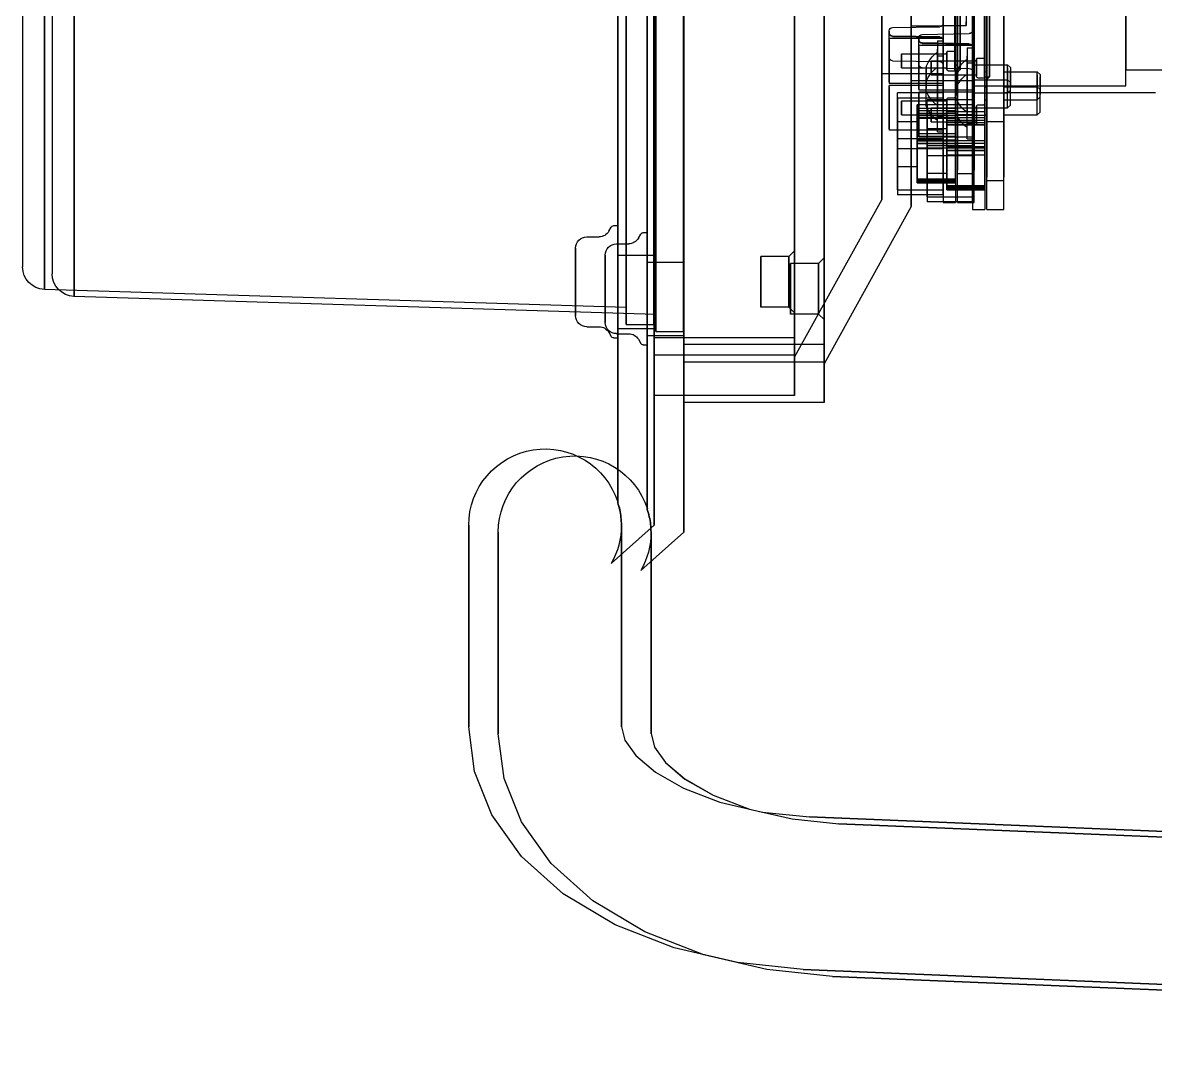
# Model space of a CAD drawing. Header units: millimetres. Extents: x -69706 to 52883, y -6882 to 68885.
# Drawn here: x 7034.2 to 7236, y 25951.8 to 26137.2 of the extents above; entities that cross this region are included whole.
import ezdxf

# ---------------------------------------------------------------- set-up
doc = ezdxf.new("R2010")
doc.units = ezdxf.units.MM
doc.layers.add('ac-SB', color=7, linetype='Continuous', lineweight=13)

# ---------------------------------------------------------------- blocks, each defined once
blk = doc.blocks.new('A$C15852BBE')
at = {"layer": 'ac-SB', "lineweight": -3}
for p, q in [((6000.8, 1238.19), (5620.11, 1253.94)), ((5620.12, 1253.94), (6000.8, 1238.19)), ((6006.07, 1236.96), (5625.38, 1252.7)), ((5625.39, 1252.7), (6006.07, 1236.96)), ((6000.8, 1238.19), (6012.5, 1236.99)), ((6000.8, 1238.19), (6012.5, 1236.99)), ((6006.07, 1236.95), (6017.77, 1235.75)), ((6006.07, 1236.95), (6017.77, 1235.75)), ((6012.5, 1236.99), (6023.77, 1234.35)), ((6012.5, 1236.99), (6023.76, 1234.35)), ((6017.77, 1235.75), (6029.03, 1233.11)), ((6017.77, 1235.75), (6029.03, 1233.11)), ((6023.76, 1234.35), (6034.24, 1230.27)), ((6023.77, 1234.35), (6034.24, 1230.27)), ((6029.03, 1233.11), (6039.51, 1229.03)), ((6029.03, 1233.11), (6039.51, 1229.03)), ((6034.24, 1230.27), (6043.5, 1224.76)), ((6034.24, 1230.27), (6043.5, 1224.76)), ((6039.51, 1229.03), (6048.77, 1223.52)), ((6039.51, 1229.03), (6048.77, 1223.52)), ((5999.68, 1211.02), (5618.99, 1226.77)), ((5618.99, 1226.77), (5999.68, 1211.02)), ((6004.94, 1209.78), (5624.26, 1225.53)), ((5624.26, 1225.53), (6004.94, 1209.78)), ((6043.5, 1224.76), (6050.96, 1218.1)), ((6043.5, 1224.76), (6050.96, 1218.1)), ((6048.77, 1223.52), (6056.23, 1216.86)), ((6048.77, 1223.52), (6056.23, 1216.86)), ((6050.96, 1218.1), (6056.24, 1210.69)), ((6050.96, 1218.1), (6056.24, 1210.69)), ((6056.23, 1216.86), (6061.51, 1209.45)), ((6056.23, 1216.86), (6061.51, 1209.45)), ((6008, 1210.16), (5999.68, 1211.02)), ((6008, 1210.16), (5999.68, 1211.02)), ((6056.24, 1210.69), (6059.33, 1202.93)), ((6056.24, 1210.69), (6059.33, 1202.93)), ((6013.27, 1208.93), (6004.94, 1209.78)), ((6013.27, 1208.92), (6004.94, 1209.78)), ((6015.61, 1208.4), (6008, 1210.16)), ((6015.6, 1208.4), (6008, 1210.16)), ((6020.87, 1207.16), (6013.27, 1208.93)), ((6020.88, 1207.16), (6013.27, 1208.92)), ((6061.51, 1209.45), (6064.6, 1201.69)), ((6061.51, 1209.45), (6064.6, 1201.7)), ((6022.08, 1205.93), (6015.6, 1208.4)), ((6022.09, 1205.93), (6015.61, 1208.4)), ((6027.35, 1204.69), (6020.87, 1207.16)), ((6027.35, 1204.69), (6020.88, 1207.16)), ((6027.11, 1203.05), (6022.08, 1205.93)), ((6027.12, 1203.04), (6022.09, 1205.93)), ((6032.38, 1201.81), (6027.35, 1204.69)), ((6032.38, 1201.81), (6027.35, 1204.69)), ((6030.58, 1200.08), (6027.11, 1203.05)), ((6030.58, 1200.08), (6027.12, 1203.04)), ((6059.33, 1202.93), (6060.35, 1195)), ((6059.33, 1202.93), (6060.35, 1195)), ((6035.85, 1198.84), (6032.38, 1201.81)), ((6035.84, 1198.84), (6032.38, 1201.81)), ((6064.6, 1201.7), (6065.62, 1193.76)), ((6064.6, 1201.69), (6065.62, 1193.76)), ((6032.53, 1197.35), (6030.58, 1200.08)), ((6032.53, 1197.36), (6030.58, 1200.08)), ((6037.79, 1196.12), (6035.84, 1198.84)), ((6037.79, 1196.11), (6035.85, 1198.84)), ((6033.15, 1194.96), (6032.53, 1197.36)), ((6033.15, 1194.96), (6032.53, 1197.35)), ((6033.15, 1168.48), (6033.15, 1194.98)), ((6033.15, 1168.48), (6033.15, 1194.98)), ((6033.15, 1194.98), (6033.15, 1168.48)), ((6033.15, 1194.98), (6033.15, 1168.48)), ((6038.42, 1193.72), (6037.79, 1196.12)), ((6038.42, 1193.72), (6037.79, 1196.11)), ((6060.35, 1168.48), (6060.35, 1194.98)), ((6060.35, 1168.48), (6060.35, 1194.98)), ((6060.35, 1194.98), (6060.35, 1168.48)), ((6060.35, 1194.98), (6060.35, 1168.48)), ((6038.42, 1167.24), (6038.42, 1193.74)), ((6038.42, 1167.24), (6038.42, 1193.74)), ((6038.42, 1193.74), (6038.42, 1167.24)), ((6038.42, 1193.74), (6038.42, 1167.24)), ((6065.62, 1167.24), (6065.62, 1193.74)), ((6065.62, 1167.24), (6065.62, 1193.74)), ((6065.62, 1193.74), (6065.62, 1167.24)), ((6065.62, 1193.74), (6065.62, 1167.24)), ((6033.15, 1168.48), (6033.15, 1159.1)), ((6033.15, 1159.1), (6033.15, 1168.48)), ((6033.15, 1159.1), (6033.15, 1168.48)), ((6033.15, 1168.48), (6033.15, 1159.1)), ((6060.35, 1168.48), (6060.35, 1159.1)), ((6060.35, 1159.1), (6060.35, 1168.48)), ((6060.35, 1159.1), (6060.35, 1168.48)), ((6060.35, 1168.48), (6060.35, 1159.1)), ((6038.42, 1167.24), (6038.42, 1157.86)), ((6038.42, 1157.86), (6038.42, 1167.24)), ((6038.42, 1157.86), (6038.42, 1167.24)), ((6038.42, 1167.24), (6038.42, 1157.86)), ((6065.62, 1167.24), (6065.62, 1157.86)), ((6065.62, 1157.86), (6065.62, 1167.24)), ((6065.62, 1157.86), (6065.62, 1167.24)), ((6065.62, 1167.24), (6065.62, 1157.86)), ((6034.97, 1165.89), (6027.31, 1159.1)), ((6027.31, 1159.1), (6034.97, 1165.89)), ((6040.24, 1164.65), (6032.58, 1157.86)), ((6032.58, 1157.86), (6040.24, 1164.65)), ((6027.31, 1159.1), (6027.31, 1111.03)), ((6027.31, 1111.03), (6027.31, 1159.1)), ((6032.58, 1157.86), (6032.58, 1109.79)), ((6032.58, 1109.79), (6032.58, 1157.86)), ((6033.81, 1154.91), (6033.81, 1155.06)), ((6033.81, 1155.06), (6033.81, 1154.91)), ((6033.81, 1111.03), (6033.81, 1155.06)), ((6033.81, 1155.06), (6033.81, 1111.03)), ((6039.08, 1153.67), (6039.08, 1153.82)), ((6039.08, 1153.82), (6039.08, 1153.67)), ((6039.08, 1109.79), (6039.08, 1153.82)), ((6039.08, 1153.82), (6039.08, 1109.79)), ((6002.31, 1136), (6002.31, 1126.87)), ((6002.31, 1126.87), (6002.31, 1136)), ((6002.31, 1136), (6027.31, 1136)), ((6027.31, 1136), (6027.31, 1126.87)), ((6027.31, 1126.87), (6027.31, 1136)), ((6007.58, 1134.76), (6007.58, 1125.63)), ((6007.58, 1125.63), (6007.58, 1134.76)), ((6007.58, 1134.76), (6032.58, 1134.76)), ((6032.58, 1134.76), (6032.58, 1125.63)), ((6032.58, 1125.63), (6032.58, 1134.76)), ((5986.79, 1101.1), (6002.31, 1129.1)), ((5986.79, 1101.1), (6002.31, 1129.1)), ((5992.06, 1099.86), (6007.58, 1127.86)), ((5992.06, 1099.86), (6007.58, 1127.86)), ((6002.31, 839.1), (6002.31, 1129.1)), ((6002.31, 1129.1), (6002.31, 839.1)), ((6002.31, 1128.8), (6002.31, 1128.1)), ((6002.31, 1128.42), (6002.31, 1128.8)), ((6002.31, 1128.8), (6002.31, 1128.42)), ((6002.31, 1128.1), (6002.31, 1128.8)), ((6002.31, 1128.8), (6027.31, 1128.8)), ((6002.31, 1128.8), (6027.31, 1128.8)), ((6002.31, 1126.87), (6002.31, 1128.42)), ((6002.31, 1128.42), (6002.31, 1126.87)), ((6002.31, 1128.1), (6002.31, 1120.74)), ((6002.31, 1120.74), (6002.31, 1128.1)), ((6007.58, 837.86), (6007.58, 1127.86)), ((6007.58, 1127.86), (6007.58, 837.86)), ((6027.31, 1128.8), (6027.31, 1128.1)), ((6027.31, 1128.42), (6027.31, 1128.8)), ((6027.31, 1128.8), (6027.31, 1128.42)), ((6027.31, 1128.1), (6027.31, 1128.8)), ((6027.31, 1126.87), (6027.31, 1128.42)), ((6027.31, 1128.42), (6027.31, 1126.87)), ((6027.31, 1128.1), (6027.31, 1120.74)), ((6027.31, 1120.74), (6027.31, 1128.1)), ((6002.31, 1125.68), (6002.31, 1126.87)), ((6002.31, 1126.87), (6002.31, 1125.68)), ((6002.31, 1125.68), (6002.31, 1126.87)), ((6002.31, 1126.87), (6002.31, 1125.68)), ((6007.58, 1127.56), (6007.58, 1126.86)), ((6007.58, 1127.18), (6007.58, 1127.56)), ((6007.58, 1127.56), (6007.58, 1127.18)), ((6007.58, 1126.86), (6007.58, 1127.56)), ((6007.58, 1127.56), (6032.58, 1127.56)), ((6007.58, 1127.56), (6032.58, 1127.56)), ((6007.58, 1125.63), (6007.58, 1127.18)), ((6007.58, 1127.18), (6007.58, 1125.63)), ((6007.58, 1126.86), (6007.58, 1119.5)), ((6007.58, 1119.5), (6007.58, 1126.86)), ((6027.31, 1125.68), (6027.31, 1126.87)), ((6027.31, 1126.87), (6027.31, 1125.68)), ((6027.31, 1125.68), (6027.31, 1126.87)), ((6027.31, 1126.87), (6027.31, 1125.68)), ((6032.58, 1127.56), (6032.58, 1126.86)), ((6032.58, 1127.18), (6032.58, 1127.56)), ((6032.58, 1127.56), (6032.58, 1127.18)), ((6032.58, 1126.86), (6032.58, 1127.56)), ((6032.58, 1125.63), (6032.58, 1127.18)), ((6032.58, 1127.18), (6032.58, 1125.63)), ((6032.58, 1126.86), (6032.58, 1119.5)), ((6032.58, 1119.5), (6032.58, 1126.86)), ((6002.31, 1125.68), (6027.31, 1125.68)), ((6002.31, 1125.68), (6027.31, 1125.68)), ((6007.58, 1124.44), (6007.58, 1125.63)), ((6007.58, 1125.63), (6007.58, 1124.44)), ((6007.58, 1124.44), (6007.58, 1125.63)), ((6007.58, 1125.63), (6007.58, 1124.44)), ((6007.58, 1124.44), (6032.58, 1124.44)), ((6007.58, 1124.44), (6032.58, 1124.44)), ((6027.31, 1124.1), (6027.31, 885.1)), ((6027.31, 1124.1), (6033.31, 1124.1)), ((6032.58, 1124.44), (6032.58, 1125.63)), ((6032.58, 1125.63), (6032.58, 1124.44)), ((6032.58, 1124.44), (6032.58, 1125.63)), ((6032.58, 1125.63), (6032.58, 1124.44)), ((6033.31, 1124.1), (6033.81, 1124.1)), ((6033.31, 1124.1), (6033.81, 1124.1)), ((6033.81, 1105.73), (6033.81, 1125.73)), ((6033.81, 1125.73), (6033.81, 1105.73)), ((6033.81, 1110.73), (6033.81, 1125.73)), ((6034.52, 1125.73), (6033.81, 1125.73)), ((6034.52, 1125.73), (6033.81, 1125.73)), ((6034.52, 1125.73), (6033.81, 1125.73)), ((6033.81, 1124.1), (6033.81, 1083.09)), ((6033.81, 885.1), (6033.81, 1124.1)), ((6035.39, 1124.73), (6034.95, 1125.48)), ((6035.39, 1124.73), (6034.95, 1125.48)), ((6035.39, 1124.73), (6034.95, 1125.48)), ((6039.08, 1104.49), (6039.08, 1124.49)), ((6039.08, 1124.49), (6039.08, 1104.49)), ((6039.08, 1109.49), (6039.08, 1124.49)), ((6039.79, 1124.49), (6039.08, 1124.49)), ((6039.79, 1124.49), (6039.08, 1124.49)), ((6039.79, 1124.49), (6039.08, 1124.49)), ((6040.65, 1123.49), (6040.22, 1124.24)), ((6040.65, 1123.49), (6040.22, 1124.24)), ((6040.65, 1123.49), (6040.22, 1124.24)), ((6027.31, 1057), (6027.31, 1123.68)), ((6027.31, 1123.68), (6027.31, 1122.97)), ((6027.31, 1123.59), (6027.31, 1123.68)), ((6027.31, 1123.59), (6027.31, 1123.68)), ((6027.31, 1123.68), (6027.33, 1123.49)), ((6027.31, 1123.68), (6027.33, 1123.49)), ((6027.31, 1123.33), (6027.31, 1123.59)), ((6027.31, 1123.33), (6027.31, 1123.59)), ((6027.31, 1123.33), (6027.31, 1123.35)), ((6027.31, 1123.35), (6027.31, 1123.33)), ((6032.31, 1123.35), (6027.31, 1123.35)), ((6032.31, 1123.35), (6027.31, 1123.35)), ((6027.33, 1123.32), (6027.31, 1123.33)), ((6027.31, 1123.33), (6027.33, 1123.32)), ((6027.31, 1122.97), (6027.31, 1122.92)), ((6027.31, 1122.97), (6027.31, 1122.96)), ((6027.31, 1122.96), (6027.31, 1057)), ((6027.33, 1123.49), (6027.39, 1123.3)), ((6027.33, 1123.49), (6027.39, 1123.3)), ((6027.33, 1123.32), (6027.37, 1123.31)), ((6027.37, 1123.31), (6027.33, 1123.32)), ((6027.37, 1123.31), (6027.39, 1123.3)), ((6027.39, 1123.3), (6027.37, 1123.31)), ((6027.39, 1056.8), (6027.39, 1123.3)), ((6027.39, 1123.3), (6027.39, 1056.8)), ((6032.31, 1123.35), (6032.31, 844.85)), ((6032.31, 844.85), (6032.31, 1123.35)), ((6032.58, 1122.86), (6032.58, 883.86)), ((6032.58, 1122.86), (6038.58, 1122.86)), ((6032.58, 1055.76), (6032.58, 1122.44)), ((6032.58, 1122.44), (6032.58, 1121.73)), ((6032.58, 1122.35), (6032.58, 1122.44)), ((6032.58, 1122.35), (6032.58, 1122.44)), ((6032.58, 1122.44), (6032.6, 1122.25)), ((6032.58, 1122.44), (6032.6, 1122.25)), ((6032.58, 1122.09), (6032.58, 1122.35)), ((6032.58, 1122.09), (6032.58, 1122.35)), ((6032.58, 1122.09), (6032.58, 1122.11)), ((6032.58, 1122.11), (6032.58, 1122.09)), ((6037.58, 1122.11), (6032.58, 1122.11)), ((6037.58, 1122.11), (6032.58, 1122.11)), ((6032.6, 1122.08), (6032.58, 1122.09)), ((6032.58, 1122.09), (6032.6, 1122.08)), ((6032.6, 1122.25), (6032.65, 1122.06)), ((6032.6, 1122.25), (6032.65, 1122.06)), ((6032.6, 1122.08), (6032.63, 1122.07)), ((6032.63, 1122.07), (6032.6, 1122.08)), ((6032.63, 1122.07), (6032.65, 1122.06)), ((6032.65, 1122.06), (6032.63, 1122.07)), ((6032.65, 1055.56), (6032.65, 1122.06)), ((6032.65, 1122.06), (6032.65, 1055.56)), ((6039.31, 1123.73), (6037.12, 1123.73)), ((6039.31, 1123.73), (6037.12, 1123.73)), ((6039.31, 1123.73), (6037.12, 1123.73)), ((6037.58, 1122.11), (6037.58, 843.61)), ((6037.58, 843.61), (6037.58, 1122.11)), ((6038.58, 1122.86), (6039.08, 1122.86)), ((6038.58, 1122.86), (6039.08, 1122.86)), ((6039.08, 1122.86), (6039.08, 1081.85)), ((6039.08, 883.86), (6039.08, 1122.86)), ((6044.58, 1122.49), (6042.39, 1122.49)), ((6044.58, 1122.49), (6042.39, 1122.49)), ((6044.58, 1122.49), (6042.39, 1122.49)), ((6002.31, 1110.23), (6002.31, 1121.23)), ((6002.31, 1121.23), (6002.31, 1110.23)), ((6002.31, 1110.23), (6002.31, 1121.23)), ((6002.31, 1121.23), (6002.31, 1110.23)), ((6003.31, 1120.23), (6002.31, 1121.23)), ((6003.31, 1120.23), (6002.31, 1121.23)), ((6003.31, 1120.23), (6002.31, 1121.23)), ((6003.31, 1120.23), (6002.31, 1121.23)), ((6002.31, 1120.74), (6002.31, 1116.6)), ((6002.31, 1116.6), (6002.31, 1120.74)), ((6003.31, 1120.23), (6003.31, 1111.23)), ((6003.31, 1111.23), (6003.31, 1120.23)), ((6003.31, 1120.23), (6003.31, 1111.23)), ((6003.31, 1111.23), (6003.31, 1120.23)), ((6003.31, 1120.23), (6008.31, 1120.23)), ((6003.31, 1120.23), (6008.31, 1120.23)), ((6003.31, 1120.23), (6008.31, 1120.23)), ((6003.31, 1120.23), (6008.31, 1120.23)), ((6007.58, 1108.99), (6007.58, 1119.99)), ((6007.58, 1119.99), (6007.58, 1108.99)), ((6007.58, 1108.99), (6007.58, 1119.99)), ((6007.58, 1119.99), (6007.58, 1108.99)), ((6008.58, 1118.99), (6007.58, 1119.99)), ((6008.58, 1118.99), (6007.58, 1119.99)), ((6008.58, 1118.99), (6007.58, 1119.99)), ((6008.58, 1118.99), (6007.58, 1119.99)), ((6008.31, 1111.23), (6008.31, 1120.23)), ((6008.31, 1120.23), (6008.31, 1111.23)), ((6008.31, 1111.23), (6008.31, 1120.23)), ((6008.31, 1120.23), (6008.31, 1111.23)), ((6027.31, 1120.74), (6027.31, 1116.6)), ((6027.31, 1116.6), (6027.31, 1120.74)), ((6032.31, 1120.24), (6032.31, 866.2)), ((6135.93, 1117.07), (6032.31, 1120.24)), ((6032.58, 1121.73), (6032.58, 1121.69)), ((6032.58, 1121.73), (6032.58, 1121.72)), ((6032.58, 1121.72), (6032.58, 1055.76)), ((6033.81, 1120.73), (6033.81, 1105.73)), ((6041.31, 1109.73), (6041.31, 1121.73)), ((6041.31, 1121.73), (6041.31, 1109.73)), ((6041.31, 1121.73), (6041.31, 1112.73)), ((6046.58, 1108.49), (6046.58, 1120.49)), ((6046.58, 1120.49), (6046.58, 1108.49)), ((6046.58, 1120.49), (6046.58, 1111.49)), ((6007.58, 1119.5), (6007.58, 1115.36)), ((6007.58, 1115.36), (6007.58, 1119.5)), ((6008.58, 1118.99), (6008.58, 1109.99)), ((6008.58, 1109.99), (6008.58, 1118.99)), ((6008.58, 1118.99), (6008.58, 1109.99)), ((6008.58, 1109.99), (6008.58, 1118.99)), ((6008.58, 1118.99), (6013.58, 1118.99)), ((6008.58, 1118.99), (6013.58, 1118.99)), ((6008.58, 1118.99), (6013.58, 1118.99)), ((6008.58, 1118.99), (6013.58, 1118.99)), ((6013.58, 1109.99), (6013.58, 1118.99)), ((6013.58, 1118.99), (6013.58, 1109.99)), ((6013.58, 1109.99), (6013.58, 1118.99)), ((6013.58, 1118.99), (6013.58, 1109.99)), ((6032.58, 1119.5), (6032.58, 1115.36)), ((6032.58, 1115.36), (6032.58, 1119.5)), ((6037.58, 1119), (6037.58, 864.96)), ((6141.2, 1115.83), (6037.58, 1119)), ((6039.08, 1119.49), (6039.08, 1104.49)), ((6041.31, 1109.73), (6041.31, 1118.73)), ((6002.31, 1116.6), (6002.31, 1112.13)), ((6002.31, 1112.13), (6002.31, 1116.6)), ((6027.31, 1116.6), (6027.31, 1112.13)), ((6027.31, 1112.13), (6027.31, 1116.6)), ((6046.58, 1108.49), (6046.58, 1117.49)), ((6135.93, 868.94), (6135.93, 1117.07)), ((6135.93, 1117.07), (6135.93, 869.01)), ((6141.2, 867.7), (6141.2, 1115.83)), ((6141.2, 1115.83), (6141.2, 867.77)), ((6007.58, 1115.36), (6007.58, 1110.89)), ((6007.58, 1110.89), (6007.58, 1115.36)), ((6032.58, 1115.36), (6032.58, 1110.89)), ((6032.58, 1110.89), (6032.58, 1115.36)), ((6002.31, 1112.13), (6002.31, 1100.4)), ((6002.31, 1100.4), (6002.31, 1112.13)), ((6027.31, 1112.13), (6027.31, 1100.4)), ((6027.31, 1100.4), (6027.31, 1112.13)), ((6139.81, 969.57), (6139.81, 1113.08)), ((6145.08, 968.33), (6145.08, 1111.84)), ((6003.31, 1111.23), (6002.31, 1110.23)), ((6003.31, 1111.23), (6002.31, 1110.23)), ((6003.31, 1111.23), (6002.31, 1110.23)), ((6003.31, 1111.23), (6002.31, 1110.23)), ((6003.31, 1111.23), (6008.31, 1111.23)), ((6003.31, 1111.23), (6008.31, 1111.23)), ((6003.31, 1111.23), (6008.31, 1111.23)), ((6003.31, 1111.23), (6008.31, 1111.23)), ((6007.58, 1110.89), (6007.58, 1099.16)), ((6007.58, 1099.16), (6007.58, 1110.89)), ((6008.58, 1109.99), (6007.58, 1108.99)), ((6008.58, 1109.99), (6007.58, 1108.99)), ((6008.58, 1109.99), (6007.58, 1108.99)), ((6008.58, 1109.99), (6007.58, 1108.99)), ((6008.58, 1109.99), (6013.58, 1109.99)), ((6008.58, 1109.99), (6013.58, 1109.99)), ((6008.58, 1109.99), (6013.58, 1109.99)), ((6008.58, 1109.99), (6013.58, 1109.99)), ((6027.31, 1111.03), (6027.31, 857.16)), ((6027.31, 857.16), (6027.31, 1111.03)), ((6027.31, 1111.03), (6033.81, 1111.03)), ((6027.31, 1111.03), (6033.81, 1111.03)), ((6032.58, 1110.89), (6032.58, 1099.16)), ((6032.58, 1099.16), (6032.58, 1110.89)), ((6032.58, 1109.79), (6032.58, 855.92)), ((6032.58, 855.92), (6032.58, 1109.79)), ((6032.58, 1109.79), (6039.08, 1109.79)), ((6032.58, 1109.79), (6039.08, 1109.79)), ((6033.81, 857.16), (6033.81, 1111.03)), ((6033.81, 1111.03), (6033.81, 857.16)), ((6039.08, 855.92), (6039.08, 1109.79)), ((6039.08, 1109.79), (6039.08, 855.92)), ((6039.31, 1107.73), (6037.12, 1107.73)), ((6039.31, 1107.73), (6037.12, 1107.73)), ((6039.31, 1107.73), (6037.12, 1107.73)), ((6034.52, 1105.73), (6033.81, 1105.73)), ((6034.52, 1105.73), (6033.81, 1105.73)), ((6034.52, 1105.73), (6033.81, 1105.73)), ((6035.39, 1106.73), (6034.95, 1105.98)), ((6035.39, 1106.73), (6034.95, 1105.98)), ((6035.39, 1106.73), (6034.95, 1105.98)), ((6044.58, 1106.49), (6042.39, 1106.49)), ((6044.58, 1106.49), (6042.39, 1106.49)), ((6044.58, 1106.49), (6042.39, 1106.49)), ((6039.79, 1104.49), (6039.08, 1104.49)), ((6039.79, 1104.49), (6039.08, 1104.49)), ((6039.79, 1104.49), (6039.08, 1104.49)), ((6040.65, 1105.49), (6040.22, 1104.74)), ((6040.65, 1105.49), (6040.22, 1104.74)), ((6040.65, 1105.49), (6040.22, 1104.74)), ((6032.31, 847.96), (6032.31, 1102)), ((5970.31, 1101.6), (5970.31, 872.35)), ((5973.31, 1101.6), (5970.31, 1101.6)), ((5973.31, 1101.6), (5973.31, 872.35)), ((5973.66, 872.35), (5973.66, 1101.6)), ((5975.86, 1101.6), (5973.66, 1101.6)), ((5975.58, 1100.36), (5975.58, 871.11)), ((5978.58, 1100.36), (5975.58, 1100.36)), ((5975.86, 872.35), (5975.86, 1101.6)), ((5975.86, 1099.33), (5975.86, 1100.23)), ((5975.86, 1100.23), (5975.86, 1092.06)), ((5975.86, 1100.23), (5983.96, 1100.23)), ((5978.58, 1100.36), (5978.58, 871.11)), ((5978.93, 871.11), (5978.93, 1100.36)), ((5981.13, 1100.36), (5978.93, 1100.36)), ((5981.13, 871.11), (5981.13, 1100.36)), ((5983.96, 1092.06), (5983.96, 1100.23)), ((5983.96, 1099.33), (5983.96, 1100.23)), ((5986.79, 1101.1), (5986.79, 867.1)), ((5986.79, 867.1), (5986.79, 1101.1)), ((5992.06, 1099.86), (5992.06, 865.86)), ((5992.06, 865.86), (5992.06, 1099.86)), ((6002.31, 1100.4), (6002.31, 1010.56)), ((6002.31, 1010.56), (6002.31, 1100.4)), ((6027.31, 1100.4), (6027.31, 1010.56)), ((6027.31, 1010.56), (6027.31, 1100.4)), ((6037.58, 846.72), (6037.58, 1100.76)), ((5973.66, 1098.13), (5973.66, 1091.85)), ((5973.66, 1098.03), (5973.66, 1098.13)), ((5980.46, 1098.13), (5973.66, 1098.13)), ((5973.66, 1097.81), (5973.66, 1098.03)), ((5980.46, 1098.03), (5973.66, 1098.03)), ((5973.66, 1097.59), (5973.66, 1097.99)), ((5973.66, 1097.99), (5980.46, 1097.99)), ((5980.46, 1097.81), (5973.66, 1097.81)), ((5973.66, 1097.36), (5973.66, 1097.59)), ((5980.46, 1097.59), (5973.66, 1097.59)), ((5975.86, 1090.27), (5975.86, 1099.33)), ((5983.96, 1099.33), (5975.86, 1099.33)), ((5980.46, 1098.03), (5980.46, 1098.13)), ((5980.46, 1098.13), (5980.46, 1091.85)), ((5980.46, 1097.81), (5980.46, 1098.03)), ((5980.46, 1097.59), (5980.46, 1097.99)), ((5980.46, 1097.36), (5980.46, 1097.59)), ((5981.13, 1098.09), (5981.13, 1098.99)), ((5981.13, 1098.99), (5981.13, 1090.82)), ((5981.13, 1098.99), (5989.23, 1098.99)), ((5981.13, 1089.03), (5981.13, 1098.09)), ((5989.23, 1098.09), (5981.13, 1098.09)), ((5983.96, 1099.33), (5983.96, 1090.27)), ((5989.23, 1090.82), (5989.23, 1098.99)), ((5989.23, 1098.09), (5989.23, 1098.99)), ((5989.23, 1098.09), (5989.23, 1089.03)), ((6007.58, 1099.16), (6007.58, 1009.32)), ((6007.58, 1009.32), (6007.58, 1099.16)), ((6032.58, 1099.16), (6032.58, 1009.32)), ((6032.58, 1009.32), (6032.58, 1099.16)), ((5970.31, 1096.42), (5970.31, 1089.54)), ((5973.31, 1096.42), (5970.31, 1096.42)), ((5970.31, 866.6), (5970.31, 1095.85)), ((5973.31, 1096.42), (5973.31, 1089.54)), ((5973.31, 866.6), (5973.31, 1095.85)), ((5973.66, 1097.44), (5973.66, 1097.54)), ((5973.66, 1097.54), (5980.46, 1097.54)), ((5973.66, 1090.48), (5973.66, 1097.44)), ((5980.46, 1097.44), (5973.66, 1097.44)), ((5980.46, 1097.36), (5973.66, 1097.36)), ((5973.66, 1095.85), (5973.66, 866.6)), ((5975.86, 1095.85), (5975.86, 866.6)), ((5978.93, 1096.89), (5978.93, 1090.61)), ((5978.93, 1096.8), (5978.93, 1096.89)), ((5985.73, 1096.89), (5978.93, 1096.89)), ((5978.93, 1096.57), (5978.93, 1096.8)), ((5985.73, 1096.8), (5978.93, 1096.8)), ((5978.93, 1096.35), (5978.93, 1096.75)), ((5978.93, 1096.75), (5985.73, 1096.75)), ((5985.73, 1096.57), (5978.93, 1096.57)), ((5978.93, 1096.13), (5978.93, 1096.35)), ((5985.73, 1096.35), (5978.93, 1096.35)), ((5978.93, 1096.21), (5978.93, 1096.3)), ((5978.93, 1096.3), (5985.73, 1096.3)), ((5978.93, 1089.24), (5978.93, 1096.21)), ((5985.73, 1096.21), (5978.93, 1096.21)), ((5985.73, 1096.13), (5978.93, 1096.13)), ((5980.46, 1097.44), (5980.46, 1097.54)), ((5980.46, 1090.48), (5980.46, 1097.44)), ((5985.73, 1096.8), (5985.73, 1096.89)), ((5985.73, 1096.89), (5985.73, 1090.61)), ((5985.73, 1096.57), (5985.73, 1096.8)), ((5985.73, 1096.35), (5985.73, 1096.75)), ((5985.73, 1096.13), (5985.73, 1096.35)), ((5985.73, 1096.21), (5985.73, 1096.3)), ((5985.73, 1089.24), (5985.73, 1096.21)), ((6139.81, 998.63), (6139.81, 1095.72)), ((5975.58, 1095.18), (5975.58, 1088.3)), ((5978.58, 1095.18), (5975.58, 1095.18)), ((5975.58, 865.36), (5975.58, 1094.61)), ((5978.58, 1095.18), (5978.58, 1088.3)), ((5978.58, 865.36), (5978.58, 1094.61)), ((5978.93, 1094.61), (5978.93, 865.36)), ((5983.96, 1095.17), (5980.46, 1095.17)), ((5980.46, 1087.36), (5980.46, 1095.17)), ((5980.46, 1094.97), (5980.46, 1087.17)), ((5981.13, 1094.61), (5981.13, 865.36)), ((5983.96, 1095.17), (5983.96, 1087.36)), ((5983.96, 1087.17), (5983.96, 1094.97)), ((5989.23, 1093.93), (5985.73, 1093.93)), ((5985.73, 1086.12), (5985.73, 1093.93)), ((5985.73, 1093.73), (5985.73, 1085.93)), ((5989.23, 1093.93), (5989.23, 1086.12)), ((5989.23, 1085.93), (5989.23, 1093.73)), ((6145.08, 997.39), (6145.08, 1094.49)), ((5970.31, 1085.92), (5970.31, 1092.79)), ((5973.31, 1085.92), (5973.31, 1092.79)), ((5973.66, 1091.85), (5973.66, 1091.09)), ((5980.46, 1091.85), (5973.66, 1091.85)), ((5975.58, 1084.68), (5975.58, 1091.55)), ((5975.86, 1092.06), (5975.86, 1083)), ((5975.86, 1092.06), (5983.96, 1092.06)), ((5978.58, 1084.68), (5978.58, 1091.55)), ((5980.46, 1091.85), (5980.46, 1091.09)), ((5983.96, 1083), (5983.96, 1092.06)), ((5980.46, 1091.09), (5973.66, 1091.09)), ((5973.66, 1091.09), (5973.66, 1090.82)), ((5973.66, 1091.09), (5980.46, 1091.09)), ((5973.66, 1090.82), (5973.66, 1090.64)), ((5973.66, 1090.64), (5973.66, 1086.55)), ((5980.46, 1090.64), (5973.66, 1090.64)), ((5973.66, 1089.79), (5973.66, 1090.48)), ((5973.66, 1090.48), (5980.46, 1090.48)), ((5980.46, 1089.81), (5973.66, 1089.81)), ((5973.66, 1089.58), (5973.66, 1089.81)), ((5980.46, 1089.79), (5973.66, 1089.79)), ((5973.66, 1089.39), (5973.66, 1089.58)), ((5975.86, 1082.1), (5975.86, 1090.27)), ((5975.86, 1090.27), (5983.96, 1090.27)), ((5978.93, 1090.61), (5978.93, 1089.85)), ((5985.73, 1090.61), (5978.93, 1090.61)), ((5985.73, 1089.85), (5978.93, 1089.85)), ((5978.93, 1089.85), (5978.93, 1089.58)), ((5978.93, 1089.85), (5985.73, 1089.85)), ((5978.93, 1089.58), (5978.93, 1089.4)), ((5980.46, 1091.09), (5980.46, 1090.82)), ((5980.46, 1090.82), (5980.46, 1090.64)), ((5980.46, 1090.64), (5980.46, 1086.55)), ((5980.46, 1089.79), (5980.46, 1090.48)), ((5980.46, 1089.58), (5980.46, 1089.81)), ((5980.46, 1089.39), (5980.46, 1089.58)), ((5981.13, 1090.82), (5981.13, 1081.76)), ((5981.13, 1090.82), (5989.23, 1090.82)), ((5983.96, 1090.27), (5983.96, 1082.1)), ((5985.73, 1090.61), (5985.73, 1089.85)), ((5985.73, 1089.85), (5985.73, 1089.58)), ((5985.73, 1089.58), (5985.73, 1089.4)), ((5989.23, 1081.76), (5989.23, 1090.82)), ((5973.66, 1085.7), (5973.66, 1089.39)), ((5973.66, 1089.39), (5980.46, 1089.39)), ((5975.86, 1089), (5975.86, 1082.25)), ((5976.86, 1089), (5975.86, 1089)), ((5975.86, 1088.74), (5975.86, 1080.94)), ((5975.86, 1088.74), (5985.46, 1088.74)), ((5975.86, 1080.74), (5975.86, 1088.54)), ((5976.86, 1089), (5976.86, 1082.25)), ((5978.93, 1089.4), (5978.93, 1085.31)), ((5985.73, 1089.4), (5978.93, 1089.4)), ((5978.93, 1088.55), (5978.93, 1089.24)), ((5978.93, 1089.24), (5985.73, 1089.24)), ((5985.73, 1088.57), (5978.93, 1088.57)), ((5978.93, 1088.34), (5978.93, 1088.57)), ((5985.73, 1088.55), (5978.93, 1088.55)), ((5978.93, 1088.15), (5978.93, 1088.34)), ((5978.93, 1084.46), (5978.93, 1088.15)), ((5978.93, 1088.15), (5985.73, 1088.15)), ((5980.46, 1085.7), (5980.46, 1089.39)), ((5981.13, 1080.86), (5981.13, 1089.03)), ((5981.13, 1089.03), (5989.23, 1089.03)), ((5981.13, 1087.76), (5981.13, 1081.01)), ((5982.13, 1087.76), (5981.13, 1087.76)), ((5981.13, 1087.5), (5981.13, 1079.7)), ((5981.13, 1087.5), (5990.73, 1087.5)), ((5982.13, 1087.76), (5982.13, 1081.01)), ((5985.46, 1080.94), (5985.46, 1088.74)), ((5985.46, 1088.54), (5985.46, 1080.74)), ((5985.73, 1089.4), (5985.73, 1085.31)), ((5985.73, 1088.55), (5985.73, 1089.24)), ((5985.73, 1088.34), (5985.73, 1088.57)), ((5985.73, 1088.15), (5985.73, 1088.34)), ((5985.73, 1084.46), (5985.73, 1088.15)), ((5989.23, 1089.03), (5989.23, 1080.86)), ((5990.73, 1079.7), (5990.73, 1087.5)), ((5973.31, 1085.92), (5970.31, 1085.92)), ((5973.66, 1086.69), (5973.66, 1082.89)), ((5973.66, 1086.66), (5973.66, 1086.59)), ((5973.66, 1082.79), (5973.66, 1086.59)), ((5980.46, 1086.56), (5973.66, 1086.56)), ((5973.66, 1086.56), (5973.66, 1086.28)), ((5973.66, 1086.55), (5980.46, 1086.55)), ((5973.66, 1086.28), (5973.66, 1086.11)), ((5973.66, 1086.11), (5973.66, 1084.89)), ((5980.46, 1086.11), (5973.66, 1086.11)), ((5980.46, 1085.72), (5973.66, 1085.72)), ((5973.66, 1085.49), (5973.66, 1085.72)), ((5980.46, 1085.7), (5973.66, 1085.7)), ((5973.66, 1085.3), (5973.66, 1085.49)), ((5974.96, 1086.49), (5973.86, 1086.49)), ((5975.16, 1086.29), (5975.16, 1083.27)), ((5975.16, 1086.28), (5975.16, 1086.21)), ((5975.16, 1083.19), (5975.16, 1086.21)), ((5975.16, 1086.19), (5975.16, 1083.36)), ((5975.16, 1086.18), (5975.16, 1086.12)), ((5975.16, 1083.29), (5975.16, 1086.12)), ((5975.17, 1083.32), (5975.17, 1086.24)), ((5975.17, 1086.22), (5975.17, 1086.17)), ((5975.17, 1086.17), (5975.17, 1083.24)), ((5983.26, 1085.99), (5975.36, 1085.99)), ((5975.86, 1086.32), (5975.86, 1074.3)), ((5976.86, 1086.32), (5975.86, 1086.32)), ((5976.86, 1087), (5976.86, 1082.25)), ((5976.86, 1086.32), (5976.86, 1074.3)), ((5983.96, 1087.17), (5980.46, 1087.17)), ((5980.46, 1086.56), (5980.46, 1086.28)), ((5980.46, 1086.28), (5980.46, 1086.11)), ((5980.46, 1086.11), (5980.46, 1084.89)), ((5980.46, 1085.49), (5980.46, 1085.72)), ((5980.46, 1085.3), (5980.46, 1085.49)), ((5981.13, 1079.5), (5981.13, 1087.31)), ((5982.13, 1085.76), (5982.13, 1081.01)), ((5983.26, 1085.99), (5983.26, 1083.55)), ((5983.26, 1083.49), (5983.26, 1085.93)), ((5989.23, 1085.93), (5985.73, 1085.93)), ((5990.73, 1087.31), (5990.73, 1079.5)), ((5963.86, 1084.25), (5964.36, 1084.75)), ((5963.86, 1084.25), (5963.86, 1082.25)), ((5964.36, 1084.75), (5964.36, 1082.25)), ((5970.31, 1084.75), (5964.36, 1084.75)), ((5969.13, 1083.01), (5969.63, 1083.51)), ((5969.63, 1083.51), (5969.63, 1081.01)), ((5975.58, 1083.51), (5969.63, 1083.51)), ((5970.31, 1084.75), (5970.31, 1082.25)), ((5973.31, 1084.75), (5973.31, 1082.25)), ((5973.66, 1084.75), (5973.31, 1084.75)), ((5973.66, 1084.2), (5973.66, 1085.3)), ((5973.66, 1085.3), (5980.46, 1085.3)), ((5973.66, 1084.89), (5973.66, 1084.2)), ((5973.66, 1084.89), (5980.46, 1084.89)), ((5973.66, 1084.75), (5973.66, 1082.25)), ((5973.66, 1084.2), (5980.46, 1084.2)), ((5983.26, 1083.49), (5975.36, 1083.49)), ((5978.58, 1084.68), (5975.58, 1084.68)), ((5975.58, 1083.51), (5975.58, 1081.01)), ((5975.86, 1076.82), (5975.86, 1084.85)), ((5976.86, 1072.82), (5976.86, 1084.85)), ((5976.86, 1075.86), (5976.86, 1084.32)), ((5978.58, 1083.51), (5978.58, 1081.01)), ((5978.93, 1083.51), (5978.58, 1083.51)), ((5978.86, 1084.45), (5978.86, 1082.25)), ((5978.93, 1085.45), (5978.93, 1081.65)), ((5978.93, 1085.42), (5978.93, 1085.36)), ((5978.93, 1081.55), (5978.93, 1085.36)), ((5985.73, 1085.32), (5978.93, 1085.32)), ((5978.93, 1085.32), (5978.93, 1085.05)), ((5978.93, 1085.31), (5985.73, 1085.31)), ((5978.93, 1085.05), (5978.93, 1084.87)), ((5978.93, 1084.87), (5978.93, 1083.65)), ((5985.73, 1084.87), (5978.93, 1084.87)), ((5985.73, 1084.48), (5978.93, 1084.48)), ((5978.93, 1084.25), (5978.93, 1084.48)), ((5985.73, 1084.46), (5978.93, 1084.46)), ((5978.93, 1084.06), (5978.93, 1084.25)), ((5978.93, 1082.96), (5978.93, 1084.06)), ((5978.93, 1084.06), (5985.73, 1084.06)), ((5978.93, 1083.65), (5978.93, 1082.96)), ((5978.93, 1083.65), (5985.73, 1083.65)), ((5978.93, 1083.51), (5978.93, 1081.01)), ((5980.23, 1085.25), (5979.13, 1085.25)), ((5980.43, 1085.05), (5980.43, 1082.03)), ((5980.43, 1085.04), (5980.43, 1084.98)), ((5980.43, 1082.08), (5980.43, 1085)), ((5980.43, 1084.99), (5980.43, 1084.93)), ((5980.43, 1081.95), (5980.43, 1084.98)), ((5980.43, 1084.95), (5980.43, 1082.12)), ((5980.43, 1084.94), (5980.43, 1084.88)), ((5980.43, 1084.93), (5980.43, 1082)), ((5980.43, 1082.05), (5980.43, 1084.88)), ((5980.46, 1084.2), (5980.46, 1085.3)), ((5980.46, 1084.89), (5980.46, 1084.2)), ((5988.53, 1084.75), (5980.63, 1084.75)), ((5981.13, 1085.09), (5981.13, 1073.06)), ((5982.13, 1085.09), (5981.13, 1085.09)), ((5981.13, 1075.58), (5981.13, 1083.61)), ((5982.13, 1085.09), (5982.13, 1073.06)), ((5982.13, 1071.59), (5982.13, 1083.61)), ((5985.73, 1085.32), (5985.73, 1085.05)), ((5985.73, 1085.05), (5985.73, 1084.87)), ((5985.73, 1084.87), (5985.73, 1083.65)), ((5985.73, 1084.25), (5985.73, 1084.48)), ((5985.73, 1084.06), (5985.73, 1084.25)), ((5985.73, 1082.96), (5985.73, 1084.06)), ((5985.73, 1083.65), (5985.73, 1082.96)), ((5988.53, 1084.75), (5988.53, 1082.31)), ((5988.53, 1082.25), (5988.53, 1084.69)), ((5963.86, 1082.25), (5963.86, 1080.25)), ((5963.86, 1081.57), (5964.36, 1082.07)), ((5963.86, 1081.57), (5963.86, 1078.01)), ((5964.36, 1082.25), (5964.36, 1079.75)), ((5964.36, 1077.62), (5964.36, 1082.07)), ((5970.31, 1082.07), (5964.36, 1082.07)), ((5964.36, 1081.53), (5964.36, 1077.07)), ((5969.13, 1083.01), (5969.13, 1081.01)), ((5970.31, 1082.25), (5970.31, 1079.75)), ((5970.31, 1077.62), (5970.31, 1082.07)), ((5970.31, 1081.53), (5970.31, 1077.07)), ((5973.31, 1082.25), (5973.31, 1079.75)), ((5973.31, 1077.62), (5973.31, 1082.07)), ((5973.66, 1082.07), (5973.31, 1082.07)), ((5973.31, 1081.53), (5973.31, 1077.07)), ((5973.66, 1082.89), (5973.66, 1082.83)), ((5973.66, 1082.25), (5973.66, 1079.75)), ((5973.66, 1082.07), (5973.66, 1077.62)), ((5973.66, 1077.07), (5973.66, 1081.53)), ((5974.96, 1082.99), (5973.86, 1082.99)), ((5975.16, 1083.36), (5975.16, 1083.3)), ((5975.16, 1083.27), (5975.16, 1083.21)), ((5975.86, 1083), (5975.86, 1082.1)), ((5975.86, 1083), (5983.96, 1083)), ((5975.86, 1082.25), (5975.86, 1075.5)), ((5975.86, 1082.1), (5983.96, 1082.1)), ((5976.86, 1083.29), (5976.86, 1074.82)), ((5976.86, 1082.25), (5976.86, 1077.5)), ((5976.86, 1082.25), (5976.86, 1075.5)), ((5978.86, 1082.25), (5978.86, 1080.05)), ((5978.86, 1081.77), (5978.86, 1077.86)), ((5978.93, 1082.96), (5985.73, 1082.96)), ((5978.93, 1081.65), (5978.93, 1081.59)), ((5980.23, 1081.75), (5979.13, 1081.75)), ((5980.43, 1082.12), (5980.43, 1082.07)), ((5980.43, 1082.03), (5980.43, 1081.97)), ((5988.53, 1082.25), (5980.63, 1082.25)), ((5981.13, 1081.76), (5981.13, 1080.86)), ((5981.13, 1081.76), (5989.23, 1081.76)), ((5982.13, 1074.62), (5982.13, 1083.09)), ((5982.13, 1082.05), (5982.13, 1073.59)), ((5983.96, 1083), (5983.96, 1082.1)), ((5984.13, 1083.21), (5984.13, 1081.01)), ((5989.23, 1081.76), (5989.23, 1080.86)), ((6027.31, 844.1), (6027.31, 1083.09)), ((6032.58, 842.86), (6032.58, 1081.85)), ((6033.81, 1083.09), (6033.81, 844.1)), ((6039.08, 1081.85), (6039.08, 842.86)), ((5970.01, 1080.8), (5943.31, 1080.8)), ((5948.58, 1079.56), (5948.58, 890.89)), ((5975.28, 1079.56), (5948.58, 1079.56)), ((5963.86, 1077.57), (5963.86, 1081.14)), ((5963.86, 1080.25), (5964.36, 1079.75)), ((5970.31, 1079.75), (5964.36, 1079.75)), ((5969.13, 1081.01), (5969.13, 1079.01)), ((5969.13, 1080.34), (5969.63, 1080.84)), ((5969.13, 1080.34), (5969.13, 1076.77)), ((5969.13, 1076.34), (5969.13, 1079.9)), ((5969.63, 1081.01), (5969.63, 1078.51)), ((5969.63, 1076.38), (5969.63, 1080.84)), ((5975.58, 1080.84), (5969.63, 1080.84)), ((5969.63, 1080.29), (5969.63, 1075.84)), ((5970.31, 892), (5970.31, 1081.1)), ((5970.31, 1080.5), (5970.31, 1081.1)), ((5970.31, 1081.1), (5970.31, 1080.5)), ((5970.31, 1080.69), (5970.31, 1076.94)), ((5970.31, 1080.69), (5970.31, 1076.94)), ((5970.31, 1076.35), (5970.31, 1080.5)), ((5970.31, 1080.5), (5970.31, 1076.35)), ((5973.66, 1079.75), (5973.31, 1079.75)), ((5975.58, 1081.01), (5975.58, 1078.51)), ((5975.58, 1076.38), (5975.58, 1080.84)), ((5975.58, 1080.29), (5975.58, 1075.84)), ((5975.58, 890.76), (5975.58, 1079.86)), ((5975.58, 1079.26), (5975.58, 1079.86)), ((5975.58, 1079.86), (5975.58, 1079.26)), ((5975.58, 1079.45), (5975.58, 1075.7)), ((5975.58, 1079.45), (5975.58, 1075.7)), ((5975.86, 1080.74), (5985.46, 1080.74)), ((5975.86, 1080.39), (5975.86, 1072.58)), ((5975.86, 1080.39), (5985.46, 1080.39)), ((5975.86, 1072.39), (5975.86, 1080.19)), ((5978.58, 1081.01), (5978.58, 1078.51)), ((5978.58, 1076.38), (5978.58, 1080.84)), ((5978.93, 1080.84), (5978.58, 1080.84)), ((5978.58, 1080.29), (5978.58, 1075.84)), ((5978.86, 1077.38), (5978.86, 1081.29)), ((5978.93, 1081.01), (5978.93, 1078.51)), ((5978.93, 1080.84), (5978.93, 1076.38)), ((5978.93, 1075.84), (5978.93, 1080.29)), ((5981.13, 1081.01), (5981.13, 1074.26)), ((5981.13, 1080.86), (5989.23, 1080.86)), ((5981.13, 1079.5), (5990.73, 1079.5)), ((5982.13, 1081.01), (5982.13, 1076.26)), ((5982.13, 1081.01), (5982.13, 1074.26)), ((5984.13, 1081.01), (5984.13, 1078.81)), ((5984.13, 1080.54), (5984.13, 1076.62)), ((5984.13, 1076.14), (5984.13, 1080.06)), ((5985.46, 1072.58), (5985.46, 1080.39)), ((5985.46, 1080.19), (5985.46, 1072.39)), ((5963.86, 1077.57), (5964.36, 1077.07)), ((5969.13, 1079.01), (5969.63, 1078.51)), ((5975.58, 1078.51), (5969.63, 1078.51)), ((5972.84, 894.79), (5972.84, 1078)), ((5972.84, 1078), (5972.84, 1073.55)), ((5973.76, 1078), (5972.84, 1078)), ((5973.76, 1078), (5972.84, 1078)), ((5973.31, 1078.84), (5973.31, 893.99)), ((5973.66, 1078.34), (5973.66, 1074.53)), ((5973.66, 1078.3), (5973.66, 1078.24)), ((5973.66, 1074.44), (5973.66, 1078.24)), ((5973.66, 1078.1), (5973.66, 894.7)), ((5973.76, 1078), (5973.66, 1078.1)), ((5973.76, 894.79), (5973.76, 1078)), ((5973.76, 1078), (5973.76, 1073.4)), ((5974.96, 1078.14), (5973.86, 1078.14)), ((5975.16, 1077.94), (5975.16, 1074.91)), ((5975.16, 1077.92), (5975.16, 1077.86)), ((5975.16, 1074.84), (5975.16, 1077.86)), ((5975.16, 1077.84), (5975.16, 1075.01)), ((5975.16, 1077.82), (5975.16, 1077.76)), ((5975.16, 1074.94), (5975.16, 1077.76)), ((5975.17, 1074.96), (5975.17, 1077.88)), ((5975.17, 1077.87), (5975.17, 1077.81)), ((5975.17, 1077.81), (5975.17, 1074.89)), ((5983.26, 1077.64), (5975.36, 1077.64)), ((5975.58, 1075.11), (5975.58, 1079.26)), ((5975.58, 1079.26), (5975.58, 1075.11)), ((5975.86, 1078.72), (5975.86, 894.1)), ((5975.86, 1078.72), (5986.79, 1078.72)), ((5978.93, 1078.51), (5978.58, 1078.51)), ((5978.58, 1077.61), (5978.58, 892.75)), ((5981.13, 1079.15), (5981.13, 1071.34)), ((5981.13, 1079.15), (5990.73, 1079.15)), ((5981.13, 1071.15), (5981.13, 1078.95)), ((5981.13, 1077.48), (5981.13, 892.87)), ((5981.13, 1077.48), (5992.06, 1077.48)), ((5983.26, 1077.64), (5983.26, 1075.2)), ((5983.26, 1075.14), (5983.26, 1077.57)), ((5986.79, 1068.92), (5986.79, 1078.72)), ((5990.73, 1071.34), (5990.73, 1079.15)), ((5990.73, 1078.95), (5990.73, 1071.15)), ((5992.06, 1067.68), (5992.06, 1077.48)), ((5948.58, 1076.76), (5911.11, 1076.76)), ((5948.58, 1076.76), (5911.11, 1076.76)), ((5948.58, 1076.76), (5948.58, 888.96)), ((5948.58, 888.96), (5948.58, 1076.76)), ((5970.31, 1077.07), (5964.36, 1077.07)), ((5969.13, 1076.34), (5969.63, 1075.84)), ((5975.58, 1075.84), (5969.63, 1075.84)), ((5970.31, 1076.94), (5970.31, 1069.4)), ((5970.31, 1076.94), (5970.31, 1069.4)), ((5970.31, 1076.19), (5970.31, 1076.35)), ((5970.31, 1076.19), (5970.31, 887.1)), ((5970.31, 1070.48), (5970.31, 1076.19)), ((5970.31, 1070.48), (5970.31, 1076.19)), ((5973.66, 1077.07), (5973.31, 1077.07)), ((5975.58, 1075.7), (5975.58, 1068.16)), ((5975.58, 1075.7), (5975.58, 1068.16)), ((5975.86, 1077.12), (5975.86, 1075.17)), ((5975.87, 1076.62), (5975.86, 1076.82)), ((5976.86, 1075.5), (5975.86, 1075.5)), ((5975.88, 1076.43), (5975.87, 1076.62)), ((5975.88, 1076.24), (5975.88, 1076.43)), ((5984.87, 1076.37), (5976.45, 1076.52)), ((5978.11, 893.55), (5978.11, 1076.76)), ((5978.11, 1076.76), (5978.11, 1072.31)), ((5979.03, 1076.76), (5978.11, 1076.76)), ((5979.03, 1076.76), (5978.11, 1076.76)), ((5978.93, 1075.84), (5978.58, 1075.84)), ((5978.93, 1077.1), (5978.93, 1073.29)), ((5978.93, 1077.06), (5978.93, 1077)), ((5978.93, 1073.2), (5978.93, 1077)), ((5978.93, 1076.86), (5978.93, 893.46)), ((5979.03, 1076.76), (5978.93, 1076.86)), ((5979.03, 893.55), (5979.03, 1076.76)), ((5979.03, 1076.76), (5979.03, 1072.16)), ((5980.23, 1076.9), (5979.13, 1076.9)), ((5980.43, 1076.7), (5980.43, 1073.67)), ((5980.43, 1076.68), (5980.43, 1076.62)), ((5980.43, 1073.72), (5980.43, 1076.64)), ((5980.43, 1076.63), (5980.43, 1076.57)), ((5980.43, 1073.6), (5980.43, 1076.62)), ((5980.43, 1076.6), (5980.43, 1073.77)), ((5980.43, 1076.58), (5980.43, 1076.53)), ((5980.43, 1076.57), (5980.43, 1073.65)), ((5980.43, 1073.7), (5980.43, 1076.53)), ((5988.53, 1076.4), (5980.63, 1076.4)), ((5981.13, 1075.88), (5981.13, 1073.93)), ((5981.13, 1075.38), (5981.13, 1075.58)), ((5985.46, 1075.77), (5985.46, 1075.54)), ((5985.46, 1075.69), (5985.46, 1071.36)), ((5985.46, 1075.54), (5985.46, 1071.04)), ((5988.53, 1076.4), (5988.53, 1073.96)), ((5988.53, 1073.9), (5988.53, 1076.34)), ((5948.58, 886.16), (5948.58, 1074.83)), ((5972.84, 1073.55), (5972.84, 1073.4)), ((5972.84, 1073.4), (5972.84, 890.2)), ((5973.31, 1074.36), (5973.31, 1074.21)), ((5973.31, 889.35), (5973.31, 1074.21)), ((5973.66, 1074.53), (5973.66, 1074.47)), ((5973.66, 890.1), (5973.66, 1073.5)), ((5973.76, 1073.4), (5973.76, 890.2)), ((5974.96, 1074.64), (5973.86, 1074.64)), ((5975.16, 1075.01), (5975.16, 1074.95)), ((5975.16, 1074.91), (5975.16, 1074.85)), ((5983.26, 1075.14), (5975.36, 1075.14)), ((5975.58, 1074.95), (5975.58, 1075.11)), ((5975.58, 1074.95), (5975.58, 885.86)), ((5975.58, 1069.24), (5975.58, 1074.95)), ((5975.58, 1069.24), (5975.58, 1074.95)), ((5975.86, 1074.91), (5975.86, 1075.17)), ((5975.86, 1074.91), (5975.86, 1069.69)), ((5975.86, 1074.3), (5975.86, 1072.82)), ((5975.86, 889.47), (5975.86, 1074.09)), ((5975.86, 1072.71), (5975.86, 1073.47)), ((5980.23, 1073.4), (5979.13, 1073.4)), ((5980.43, 1073.77), (5980.43, 1073.71)), ((5980.43, 1073.67), (5980.43, 1073.61)), ((5988.53, 1073.9), (5980.63, 1073.9)), ((5981.14, 1075.19), (5981.13, 1075.38)), ((5982.13, 1074.26), (5981.13, 1074.26)), ((5981.13, 1073.67), (5981.13, 1073.93)), ((5981.13, 1073.67), (5981.13, 1068.46)), ((5981.15, 1075), (5981.14, 1075.19)), ((5990.14, 1075.14), (5981.72, 1075.28)), ((5986.79, 1074.09), (5986.79, 1009.68)), ((5990.73, 1074.54), (5990.73, 1074.3)), ((5990.73, 1074.45), (5990.73, 1070.12)), ((5990.73, 1074.3), (5990.73, 1069.8)), ((5976.86, 1072.82), (5975.86, 1072.82)), ((5975.86, 1072.76), (5975.86, 1072.78)), ((5975.86, 1069.77), (5975.86, 1072.77)), ((5975.86, 1072.39), (5985.46, 1072.39)), ((5984.87, 1072.03), (5976.45, 1072.18)), ((5976.45, 1072.11), (5984.87, 1071.96)), ((5978.11, 1072.31), (5978.11, 1072.16)), ((5978.11, 1072.16), (5978.11, 888.96)), ((5978.58, 1073.12), (5978.58, 1072.97)), ((5978.58, 888.11), (5978.58, 1072.97)), ((5978.93, 1073.29), (5978.93, 1073.23)), ((5978.93, 888.86), (5978.93, 1072.26)), ((5979.03, 1072.16), (5979.03, 888.96)), ((5981.13, 1073.06), (5981.13, 1071.59)), ((5981.13, 888.23), (5981.13, 1072.85)), ((5981.13, 1071.47), (5981.13, 1072.23)), ((5982.13, 1071.59), (5981.13, 1071.59)), ((5981.13, 1071.52), (5981.13, 1071.54)), ((5981.13, 1068.53), (5981.13, 1071.53)), ((5985.46, 1071.11), (5985.46, 1071.43)), ((5992.06, 1072.85), (5992.06, 1008.44)), ((5970.31, 1059.85), (5970.31, 1070.48)), ((5970.31, 1059.85), (5970.31, 1070.48)), ((5970.31, 1069.4), (5970.31, 1058.38)), ((5970.31, 1069.4), (5970.31, 1058.38)), ((5984.87, 1070.44), (5976.45, 1070.29)), ((5981.13, 1071.15), (5990.73, 1071.15)), ((5990.14, 1070.79), (5981.72, 1070.94)), ((5981.72, 1070.87), (5990.14, 1070.72)), ((5990.73, 1069.87), (5990.73, 1070.19)), ((5975.58, 1058.61), (5975.58, 1069.24)), ((5975.58, 1058.61), (5975.58, 1069.24)), ((5977.01, 1068.84), (5977.01, 1068.2)), ((5977.01, 1067.19), (5977.01, 1068.84)), ((5990.14, 1069.2), (5981.72, 1069.06)), ((5986.79, 1067.51), (5986.79, 1068.92))]:
    blk.add_line(p, q, dxfattribs=at)
at = {"layer": 'ac-SB', "lineweight": -3, "extrusion": (0, 0, -1)}
for centre, major_axis, start_param, end_param in [((6046.75, 1159.1), (-9.62, 9.62), 5.497787, 6.021013), ((6046.75, 1159.1), (-9.62, 9.62), 5.497787, 6.021013), ((6052.02, 1157.86), (-9.62, 9.62), 5.497787, 6.021013), ((6052.02, 1157.86), (-9.62, 9.62), 5.497787, 6.021013), ((6046.75, 1159.1), (-9.62, 9.62), 2.356195, 5.184986), ((6046.75, 1159.1), (-9.62, 9.62), 2.356195, 5.184986), ((6052.02, 1157.86), (-9.62, 9.62), 2.356195, 5.184986), ((6052.02, 1157.86), (-9.62, 9.62), 2.356195, 5.184986), ((6034.52, 1125.23), (0.354, 0.354), -0.785398, 0.261799), ((6034.52, 1125.23), (0.354, 0.354), -0.785398, 0.261799), ((6034.52, 1125.23), (0.354, 0.354), -0.785398, 0.261799), ((6037.12, 1125.73), (1.41, 1.41), 2.356194, 3.403392), ((6037.12, 1125.73), (1.41, 1.41), 2.356194, 3.403392), ((6037.12, 1125.73), (1.41, 1.41), 2.356194, 3.403392), ((6039.79, 1123.99), (-0.354, 0.354), 0.785398, 1.832596), ((6039.79, 1123.99), (-0.354, 0.354), 0.785398, 1.832596), ((6039.79, 1123.99), (-0.354, 0.354), 0.785398, 1.832596), ((6039.31, 1121.73), (1.41, 1.41), -0.785398, 0.785398), ((6039.31, 1121.73), (1.41, 1.41), -0.785398, 0.785398), ((6039.31, 1121.73), (1.41, 1.41), -0.785398, 0.785398), ((6042.39, 1124.49), (1.41, 1.41), 2.356194, 3.403392), ((6042.39, 1124.49), (1.41, 1.41), 2.356194, 3.403392), ((6042.39, 1124.49), (1.41, 1.41), 2.356194, 3.403392), ((6044.58, 1120.49), (1.41, 1.41), -0.785398, 0.785398), ((6044.58, 1120.49), (1.41, 1.41), -0.785398, 0.785398), ((6044.58, 1120.49), (1.41, 1.41), -0.785398, 0.785398), ((6135.81, 1113.08), (2.83, 2.83), -0.754881, 0.785398), ((6141.08, 1111.84), (2.83, 2.83), -0.754881, 0.785398), ((6039.31, 1109.73), (1.41, 1.41), 0.785398, 2.356194), ((6039.31, 1109.73), (1.41, 1.41), 0.785398, 2.356194), ((6039.31, 1109.73), (1.41, 1.41), 0.785398, 2.356194), ((6037.12, 1105.73), (-1.41, 1.41), 6.021386, 7.068583), ((6037.12, 1105.73), (-1.41, 1.41), 6.021386, 7.068583), ((6037.12, 1105.73), (-1.41, 1.41), 6.021386, 7.068583), ((6044.58, 1108.49), (-1.41, 1.41), 2.356194, 3.926991), ((6044.58, 1108.49), (-1.41, 1.41), 2.356194, 3.926991), ((6044.58, 1108.49), (-1.41, 1.41), 2.356194, 3.926991), ((6034.52, 1106.23), (0.354, 0.354), 1.308997, 2.356194), ((6034.52, 1106.23), (0.354, 0.354), 1.308997, 2.356194), ((6034.52, 1106.23), (0.354, 0.354), 1.308997, 2.356194), ((6042.39, 1104.49), (1.41, 1.41), 4.45059, 5.497787), ((6042.39, 1104.49), (1.41, 1.41), 4.45059, 5.497787), ((6042.39, 1104.49), (1.41, 1.41), 4.45059, 5.497787), ((6039.79, 1104.99), (-0.354, 0.354), 2.879793, 3.926991), ((6039.79, 1104.99), (-0.354, 0.354), 2.879793, 3.926991), ((6039.79, 1104.99), (-0.354, 0.354), 2.879793, 3.926991), ((5973.86, 1086.69), (0.141, 0.141), 2.356194, 3.926991), ((5974.96, 1086.29), (-0.141, 0.141), 0.785398, 2.601173), ((5975.36, 1086.19), (-0.141, 0.141), 3.926991, 5.742766), ((5973.43, 1082.25), (4.14, 4.14), -0.159744, 0.400734), ((5978.7, 1081.01), (4.14, 4.14), -0.159744, 0.400734), ((5975.36, 1083.29), (0.141, 0.141), 3.682012, 5.497787), ((5973.43, 1079.57), (-4.14, 4.14), 1.411052, 1.971531), ((5979.13, 1085.45), (0.141, 0.141), 2.356194, 3.926991), ((5980.23, 1085.05), (-0.141, 0.141), 0.785398, 2.601173), ((5980.63, 1084.95), (-0.141, 0.141), 3.926991, 5.742766), ((5973.86, 1082.79), (-0.141, 0.141), 5.497787, 7.068583), ((5974.96, 1083.19), (-0.141, 0.141), 2.111216, 3.926991), ((5979.13, 1081.55), (-0.141, 0.141), 5.497787, 7.068583), ((5980.23, 1081.95), (-0.141, 0.141), 2.111216, 3.926991), ((5980.63, 1082.05), (0.141, 0.141), 3.682012, 5.497787), ((5978.7, 1078.34), (-4.14, 4.14), 1.411052, 1.971531), ((5970.01, 1081.1), (0.212, 0.212), 0.785398, 2.356194), ((5975.28, 1079.86), (0.212, 0.212), 0.785398, 2.356194), ((5973.43, 1082.25), (4.14, 4.14), 1.170062, 1.73054), ((5972.31, 1078.84), (0.707, 0.707), 0.785398, 1.795098), ((5973.86, 1078.34), (0.141, 0.141), 2.356194, 3.926991), ((5974.96, 1077.94), (-0.141, 0.141), 0.785398, 2.601173), ((5975.36, 1077.84), (-0.141, 0.141), 3.926991, 5.742766), ((5977.58, 1077.61), (0.707, 0.707), 0.785398, 1.795098), ((5978.7, 1081.01), (4.14, 4.14), 1.170062, 1.73054), ((5976.46, 1077.12), (-0.424, 0.424), 3.944444, 5.497787), ((5973.43, 1079.57), (4.14, 4.14), 1.170062, 1.73054), ((5979.13, 1077.1), (0.141, 0.141), 2.356194, 3.926991), ((5980.23, 1076.7), (-0.141, 0.141), 0.785398, 2.601173), ((5980.63, 1076.6), (-0.141, 0.141), 3.926991, 5.742766), ((5981.73, 1075.88), (-0.424, 0.424), 3.944444, 5.497787), ((5978.7, 1078.34), (4.14, 4.14), 1.170062, 1.73054), ((5984.86, 1075.77), (0.424, 0.424), -0.767945, 0.785398), ((5973.86, 1074.44), (-0.141, 0.141), 5.497787, 7.068583), ((5974.96, 1074.84), (-0.141, 0.141), 2.111216, 3.926991), ((5975.36, 1074.94), (0.141, 0.141), 3.682012, 5.497787), ((5979.13, 1073.2), (-0.141, 0.141), 5.497787, 7.068583), ((5980.23, 1073.6), (-0.141, 0.141), 2.111216, 3.926991), ((5980.63, 1073.7), (0.141, 0.141), 3.682012, 5.497787), ((5990.13, 1074.54), (-0.424, 0.424), 0.802852, 2.356194), ((5976.46, 1072.78), (-0.424, 0.424), 3.944444, 5.497787), ((5976.46, 1072.71), (0.424, 0.424), 2.373648, 3.9269), ((5981.73, 1071.54), (-0.424, 0.424), 3.944444, 5.497787), ((5981.73, 1071.47), (0.424, 0.424), 2.373648, 3.9269), ((5984.86, 1071.43), (0.424, 0.424), -0.767764, 0.785398), ((5984.86, 1071.36), (-0.424, 0.424), 0.802851, 2.356194), ((5976.46, 1069.69), (0.424, 0.424), 3.926991, 5.480334), ((5984.86, 1071.04), (0.424, 0.424), 0.785398, 2.338741), ((5990.13, 1070.19), (0.424, 0.424), -0.767764, 0.785398), ((5990.13, 1070.12), (-0.424, 0.424), 0.802851, 2.356194), ((5990.13, 1069.8), (0.424, 0.424), 0.785398, 2.338741), ((5981.73, 1068.46), (0.424, 0.424), 3.926991, 5.480334)]:
    blk.add_ellipse(centre, major_axis=major_axis, ratio=1, start_param=start_param, end_param=end_param, dxfattribs=at)
at = {"layer": 'ac-SB', "lineweight": -3}
for points, knots in [([(6033.81, 1155.06), (6033.67, 1155.48), (6033.42, 1156.34), (6033.2, 1157.7), (6033.15, 1158.62), (6033.15, 1159.1)], [0, 0, 0, 0, 0.321839, 0.653915, 1, 1, 1, 1]), ([(6033.15, 1159.1), (6033.15, 1158.62), (6033.2, 1157.69), (6033.42, 1156.34), (6033.67, 1155.48), (6033.81, 1155.06)], [0, 0, 0, 0, 0.348229, 0.680405, 1, 1, 1, 1]), ([(6039.08, 1153.82), (6038.93, 1154.24), (6038.69, 1155.1), (6038.47, 1156.46), (6038.42, 1157.39), (6038.42, 1157.86)], [0, 0, 0, 0, 0.321839, 0.653915, 1, 1, 1, 1]), ([(6038.42, 1157.86), (6038.42, 1157.38), (6038.47, 1156.45), (6038.69, 1155.1), (6038.93, 1154.24), (6039.08, 1153.82)], [0, 0, 0, 0, 0.348229, 0.680405, 1, 1, 1, 1]), ([(5975.86, 1073.47), (5975.86, 1073.71), (5975.86, 1074.27), (5975.87, 1075.19), (5975.88, 1075.88), (5975.88, 1076.24)], [0, 0, 0, 0, 0.261415, 0.604963, 1, 1, 1, 1]), ([(5981.13, 1072.23), (5981.13, 1072.47), (5981.13, 1073.03), (5981.14, 1073.95), (5981.14, 1074.64), (5981.15, 1075)], [0, 0, 0, 0, 0.261415, 0.604963, 1, 1, 1, 1])]:
    blk.add_open_spline(points, degree=3, knots=knots, dxfattribs=at)
blk.add_open_spline([(5986.79, 1068.92), (5985.16, 1068.9), (5981.9, 1068.88), (5978.64, 1068.85), (5977.01, 1068.84)], degree=3, dxfattribs=at)

msp = doc.modelspace()

# ---------------------------------------------------------------- block references
at = {"layer": 'ac-SB', "rotation": 180}
msp.add_blockref('A$C15852BBE', (13179.315, 27205.514), dxfattribs=at)

doc.saveas('drawing.dxf')
